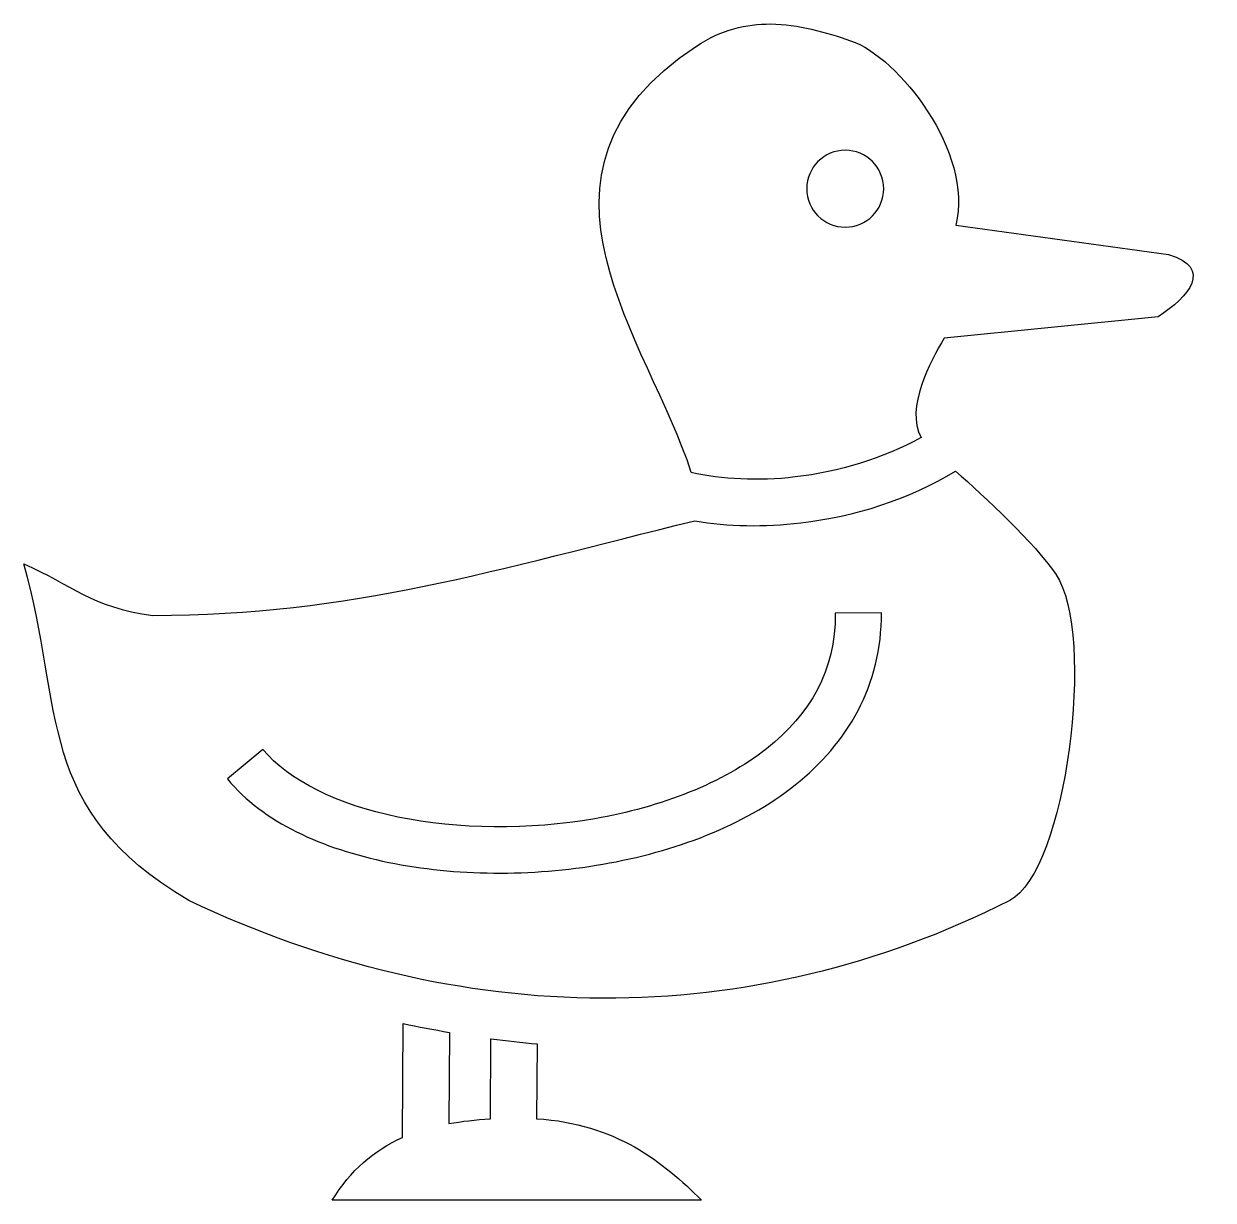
# Model space of a CAD drawing. Header units: centimetres. Extents: x -9.6 to 9.9, y -9.7 to 9.7.
import ezdxf

# ---------------------------------------------------------------- set-up
doc = ezdxf.new("R2010")
doc.units = ezdxf.units.CM
doc.header["$MEASUREMENT"] = 0
doc.layers.add('Layer 1', color=7, linetype='Continuous')

msp = doc.modelspace()

# ---------------------------------------------------------------- linework, layer by layer
at = {"layer": 'Layer 1'}
for points, knots in [([(2.67336, 9.66659), (2.27234, 9.66971), (1.86217, 9.57479), (1.45192, 9.30331), (1.45192, 9.30331), (-1.71565, 7.20756), (0.6864, 4.45526), (1.36649, 2.29601), (1.36649, 2.29601), (1.86753, 2.18005), (2.46572, 2.14859), (3.07741, 2.2207), (3.07741, 2.2207), (3.79477, 2.30529), (4.52571, 2.52692), (5.14457, 2.86861), (5.14457, 2.86861), (4.88397, 3.36063), (5.29722, 4.11678), (5.52556, 4.50169), (5.52556, 4.50169), (5.52556, 4.50169), (9.0422, 4.85556), (9.0422, 4.85556), (9.0422, 4.85556), (9.55277, 5.17637), (9.94822, 5.66759), (9.21319, 5.87657), (9.21319, 5.87657), (9.21319, 5.87657), (5.7181, 6.35931), (5.7181, 6.35931), (5.7181, 6.35931), (6.01382, 7.55351), (4.77341, 9.12587), (3.98774, 9.39203), (3.98774, 9.39203), (3.57036, 9.53346), (3.12781, 9.66304), (2.67336, 9.66654), (2.67336, 9.66654), (2.67336, 9.66654), (2.67336, 9.66659), (2.67336, 9.66659)], [0, 0, 0, 0, 0.08333333, 0.08333333, 0.08333333, 0.08333333, 0.16666667, 0.16666667, 0.16666667, 0.16666667, 0.25, 0.25, 0.25, 0.25, 0.33333333, 0.33333333, 0.33333333, 0.33333333, 0.41666667, 0.41666667, 0.41666667, 0.41666667, 0.5, 0.5, 0.5, 0.5, 0.58333333, 0.58333333, 0.58333333, 0.58333333, 0.66666667, 0.66666667, 0.66666667, 0.66666667, 0.75, 0.75, 0.75, 0.75, 0.83333333, 0.83333333, 0.83333333, 0.83333333, 1, 1, 1, 1]), ([(3.89805, 7.5915), (4.24745, 7.5915), (4.53057, 7.3083), (4.53057, 6.95898), (4.53057, 6.95898), (4.53057, 6.60962), (4.24745, 6.32646), (3.89805, 6.32646), (3.89805, 6.32646), (3.54877, 6.32646), (3.26553, 6.60962), (3.26553, 6.95898), (3.26553, 6.95898), (3.26553, 7.3083), (3.54877, 7.5915), (3.89805, 7.5915)], [0, 0, 0, 0, 0.2, 0.2, 0.2, 0.2, 0.4, 0.4, 0.4, 0.4, 0.6, 0.6, 0.6, 0.6, 1, 1, 1, 1]), ([(5.71287, 2.31818), (4.94988, 1.84919), (4.04951, 1.57096), (3.16643, 1.46689), (3.16643, 1.46689), (2.56495, 1.39596), (1.97004, 1.40364), (1.42561, 1.50147), (1.42561, 1.50147), (-1.82196, 0.70471), (-4.22448, -0.05352), (-7.48195, -0.05352), (-7.48195, -0.05352), (-8.50284, 0.07783), (-8.81513, 0.45233), (-9.60587, 0.79321), (-9.60587, 0.79321), (-8.92119, -1.6053), (-9.44808, -3.23914), (-6.89101, -4.73893), (-6.89101, -4.73893), (-2.45726, -6.85564), (2.32037, -6.91172), (6.60274, -4.73893), (6.60274, -4.73893), (7.52875, -4.26909), (8.02962, -0.36464), (7.36117, 0.62121), (7.36117, 0.62121), (7.01244, 1.13549), (6.19497, 1.89106), (5.71282, 2.31826), (5.71282, 2.31826), (5.71282, 2.31826), (5.71287, 2.31818), (5.71287, 2.31818)], [0, 0, 0, 0, 0.1, 0.1, 0.1, 0.1, 0.2, 0.2, 0.2, 0.2, 0.3, 0.3, 0.3, 0.3, 0.4, 0.4, 0.4, 0.4, 0.5, 0.5, 0.5, 0.5, 0.6, 0.6, 0.6, 0.6, 0.7, 0.7, 0.7, 0.7, 0.8, 0.8, 0.8, 0.8, 1, 1, 1, 1]), ([(4.49295, -0.01244), (4.50455, -1.19618), (3.93051, -2.16166), (3.07695, -2.83938), (3.07695, -2.83938), (2.22347, -3.51719), (1.09674, -3.93777), (-0.0862, -4.14342), (-0.0862, -4.14342), (-1.26914, -4.34903), (-2.51056, -4.33794), (-3.60714, -4.11319), (-3.60714, -4.11319), (-4.70372, -3.88843), (-5.66721, -3.45613), (-6.25824, -2.74315), (-6.25824, -2.74315), (-6.25824, -2.74315), (-5.67396, -2.25877), (-5.67396, -2.25877), (-5.67396, -2.25877), (-5.25245, -2.76723), (-4.44443, -3.16665), (-3.45466, -3.36956), (-3.45466, -3.36956), (-2.46498, -3.57239), (-1.30519, -3.58491), (-0.21616, -3.39558), (-0.21616, -3.39558), (0.87287, -3.20625), (1.88895, -2.81349), (2.60496, -2.24494), (2.60496, -2.24494), (3.32097, -1.67639), (3.74324, -0.9627), (3.73397, -0.01995), (3.73397, -0.01995), (3.73397, -0.01995), (4.49287, -0.01244), (4.49287, -0.01244), (4.49287, -0.01244), (4.49287, -0.01244), (4.49295, -0.01244), (4.49295, -0.01244)], [0, 0, 0, 0, 0.08333333, 0.08333333, 0.08333333, 0.08333333, 0.16666667, 0.16666667, 0.16666667, 0.16666667, 0.25, 0.25, 0.25, 0.25, 0.33333333, 0.33333333, 0.33333333, 0.33333333, 0.41666667, 0.41666667, 0.41666667, 0.41666667, 0.5, 0.5, 0.5, 0.5, 0.58333333, 0.58333333, 0.58333333, 0.58333333, 0.66666667, 0.66666667, 0.66666667, 0.66666667, 0.75, 0.75, 0.75, 0.75, 0.83333333, 0.83333333, 0.83333333, 0.83333333, 1, 1, 1, 1]), ([(-3.36627, -6.76163), (-3.36627, -6.76163), (-3.37749, -8.63545), (-3.37749, -8.63545), (-3.37749, -8.63545), (-3.85327, -8.84684), (-4.23139, -9.17706), (-4.53652, -9.66667), (-4.53652, -9.66667), (-4.53652, -9.66667), (1.53567, -9.66667), (1.53567, -9.66667), (1.53567, -9.66667), (0.9077, -9.0387), (0.12692, -8.40909), (-1.17463, -8.3267), (-1.17463, -8.3267), (-1.17463, -8.3267), (-1.1667, -7.09864), (-1.1667, -7.09864), (-1.1667, -7.09864), (-1.4149, -7.07503), (-1.669, -7.04593), (-1.92513, -7.01177), (-1.92513, -7.01177), (-1.92513, -7.01177), (-1.93373, -8.33015), (-1.93373, -8.33015), (-1.93373, -8.33015), (-2.17721, -8.34385), (-2.40475, -8.36894), (-2.61706, -8.40791), (-2.61706, -8.40791), (-2.61706, -8.40791), (-2.6082, -6.90816), (-2.6082, -6.90816), (-2.6082, -6.90816), (-2.86661, -6.86414), (-3.12164, -6.81564), (-3.3663, -6.76167), (-3.3663, -6.76167), (-3.3663, -6.76167), (-3.36627, -6.76163), (-3.36627, -6.76163)], [0, 0, 0, 0, 0.08333333, 0.08333333, 0.08333333, 0.08333333, 0.16666667, 0.16666667, 0.16666667, 0.16666667, 0.25, 0.25, 0.25, 0.25, 0.33333333, 0.33333333, 0.33333333, 0.33333333, 0.41666667, 0.41666667, 0.41666667, 0.41666667, 0.5, 0.5, 0.5, 0.5, 0.58333333, 0.58333333, 0.58333333, 0.58333333, 0.66666667, 0.66666667, 0.66666667, 0.66666667, 0.75, 0.75, 0.75, 0.75, 0.83333333, 0.83333333, 0.83333333, 0.83333333, 1, 1, 1, 1])]:
    msp.add_open_spline(points, degree=3, knots=knots, dxfattribs=at)

doc.saveas('drawing.dxf')
